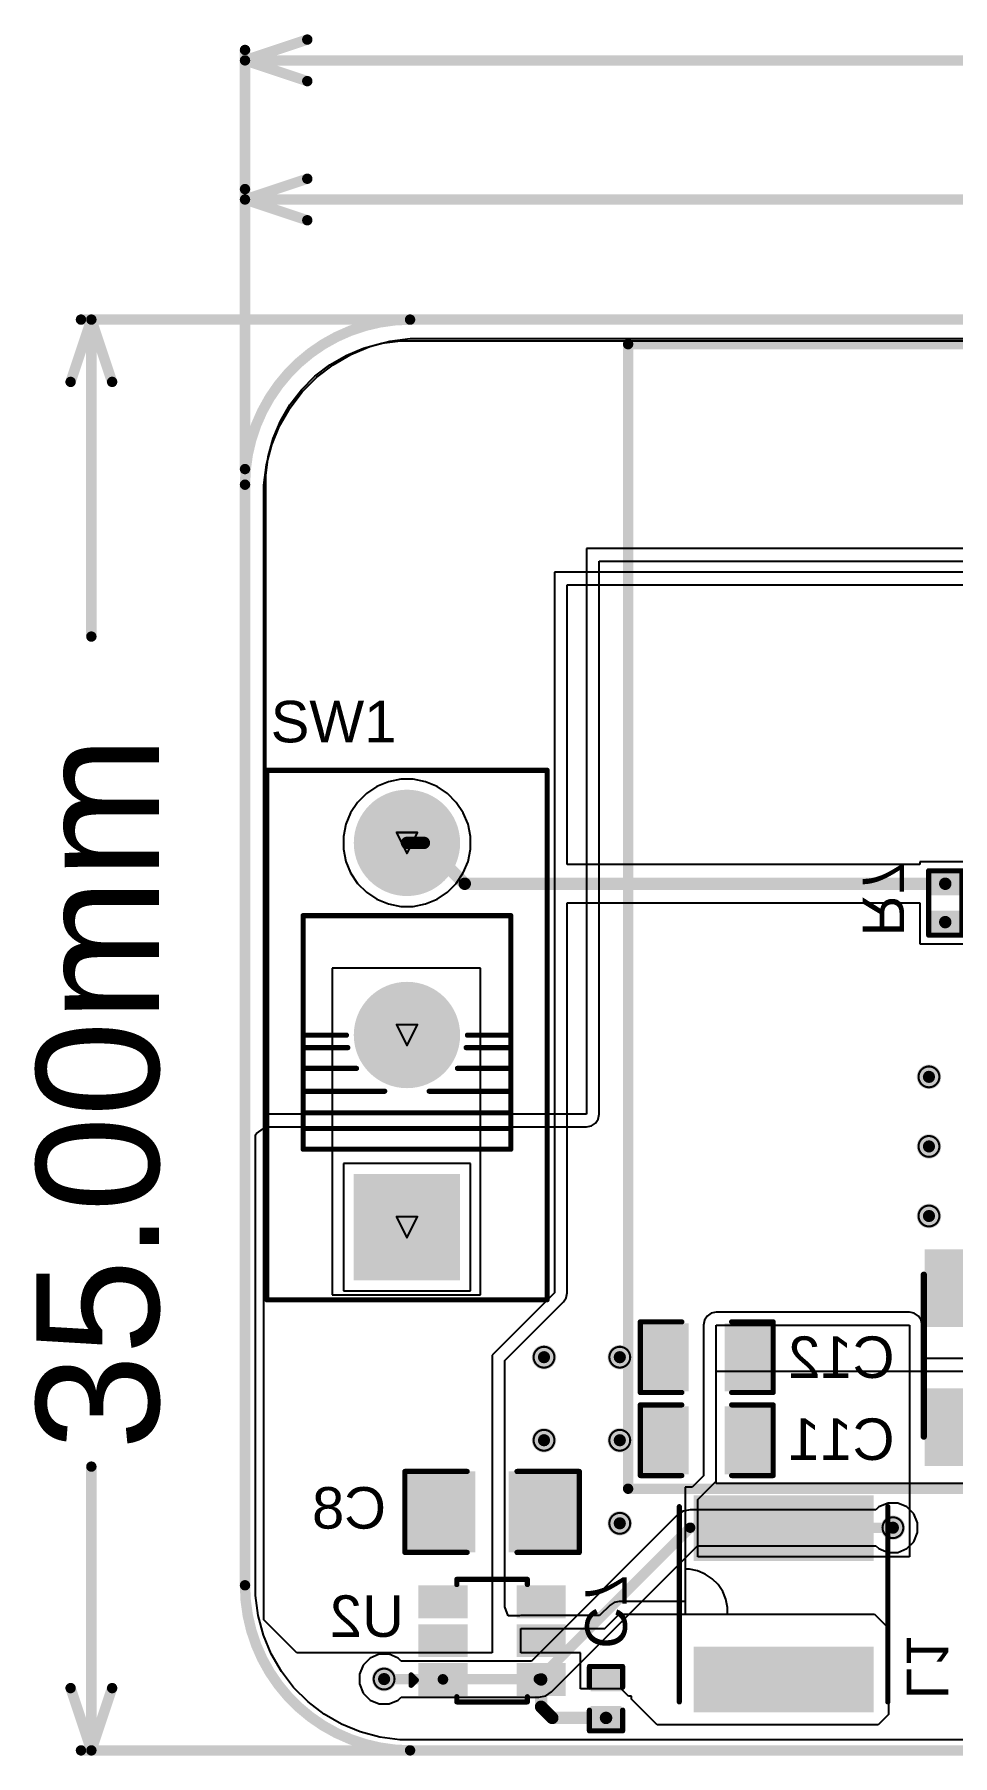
# Model space of a CAD drawing. Header units: inches. Extents: x -1 to 327, y 8 to 89.
# Drawn here: x -0.94 to 21.53, y 7.53 to 49.63 of the extents above; entities that cross this region are included whole.
import ezdxf

# ---------------------------------------------------------------- set-up
doc = ezdxf.new("R2010")
doc.units = ezdxf.units.IN
for name, color, linetype in [('Board Outline', 216, 'Continuous'), ('Bottom Layer', 5, 'Continuous'), ('Bottom Overlay', 54, 'Continuous'), ('Bottom Paste', 16, 'Continuous'), ('Bottom Solder', 6, 'Continuous'), ('Dimension', 6, 'Continuous'), ('Drill Drawing', 1, 'Continuous'), ('Multi-Layer', 9, 'Continuous'), ('Pad Holes', 156, 'Continuous'), ('Top Layer', 1, 'Continuous'), ('Top Overlay', 2, 'Continuous'), ('Top Solder', 216, 'Continuous'), ('Via Holes', 16, 'Continuous')]:
    doc.layers.add(name, color=color, linetype=linetype)
doc.styles.add('Arial', font='', dxfattribs={"height": 0.2})
doc.styles.get('Arial').set_extended_font_data('Arial')

# ---------------------------------------------------------------- blocks, each defined once
blk = doc.blocks.new('TSOT_23_6_B_23')
at = {"layer": 'Bottom Layer'}
for points in [[(-1.7, 1.25), (-0.7, 1.25), (-0.7, 0.65), (-1.7, 0.65)], [(0.7, 1.25), (1.7, 1.25), (1.7, 0.65), (0.7, 0.65)], [(-1.7, 0.3), (-0.7, 0.3), (-0.7, -0.3), (-1.7, -0.3)], [(0.7, 0.3), (1.7, 0.3), (1.7, -0.3), (0.7, -0.3)], [(-1.7, -0.65), (-0.7, -0.65), (-0.7, -1.25), (-1.7, -1.25)], [(0.7, -0.65), (1.7, -0.65), (1.7, -1.25), (0.7, -1.25)]]:
    blk.add_hatch(color=5, dxfattribs=at).paths.add_polyline_path(points)
at = {"layer": 'Bottom Paste'}
for points in [[(-1.7, 1.25), (-0.7, 1.25), (-0.7, 0.65), (-1.7, 0.65)], [(0.7, 1.25), (1.7, 1.25), (1.7, 0.65), (0.7, 0.65)], [(-1.7, 0.3), (-0.7, 0.3), (-0.7, -0.3), (-1.7, -0.3)], [(0.7, 0.3), (1.7, 0.3), (1.7, -0.3), (0.7, -0.3)], [(-1.7, -0.65), (-0.7, -0.65), (-0.7, -1.25), (-1.7, -1.25)], [(0.7, -0.65), (1.7, -0.65), (1.7, -1.25), (0.7, -1.25)]]:
    blk.add_hatch(color=16, dxfattribs=at).paths.add_polyline_path(points)
at = {"layer": 'Bottom Solder'}
for points in [[(-1.802, 1.352), (-0.598, 1.352), (-0.598, 0.548), (-1.802, 0.548)], [(0.598, 1.352), (1.802, 1.352), (1.802, 0.548), (0.598, 0.548)], [(-1.802, 0.402), (-0.598, 0.402), (-0.598, -0.402), (-1.802, -0.402)], [(0.598, 0.402), (1.802, 0.402), (1.802, -0.402), (0.598, -0.402)], [(-1.802, -0.548), (-0.598, -0.548), (-0.598, -1.352), (-1.802, -1.352)], [(0.598, -0.548), (1.802, -0.548), (1.802, -1.352), (0.598, -1.352)]]:
    blk.add_hatch(color=6, dxfattribs=at).paths.add_polyline_path(points)
at = {"layer": 'Bottom Overlay', "const_width": 0.127}
for points in [[(-0.864, 1.372), (-0.864, 1.499)], [(-0.864, 1.499), (0.864, 1.499)], [(0.864, 1.372), (0.864, 1.499)], [(-1.981, -1.092), (-1.981, -0.838)], [(-1.981, -0.838), (-1.854, -0.965)], [(-1.981, -1.092), (-1.854, -0.965)], [(-0.864, -1.499), (-0.864, -1.372)], [(-0.864, -1.499), (0.864, -1.499)], [(0.864, -1.499), (0.864, -1.372)]]:
    blk.add_lwpolyline(points, dxfattribs=at)
at = {"layer": 'Bottom Overlay', "const_width": 0.0635}
for points in [[(-0.895, 1.499, 1), (-0.832, 1.499, 1)], [(-0.895, 1.499, 1), (-0.832, 1.499, 1)], [(-0.895, 1.372, 1), (-0.832, 1.372, 1)], [(0.832, 1.499, 1), (0.895, 1.499, 1)], [(0.832, 1.499, 1), (0.895, 1.499, 1)], [(0.832, 1.372, 1), (0.895, 1.372, 1)], [(-2.013, -0.838, 1), (-1.949, -0.838, 1)], [(-2.013, -0.838, 1), (-1.949, -0.838, 1)], [(-2.013, -1.092, 1), (-1.949, -1.092, 1)], [(-2.013, -1.092, 1), (-1.949, -1.092, 1)], [(-1.886, -0.965, 1), (-1.822, -0.965, 1)], [(-1.886, -0.965, 1), (-1.822, -0.965, 1)], [(-0.895, -1.372, 1), (-0.832, -1.372, 1)], [(-0.895, -1.499, 1), (-0.832, -1.499, 1)], [(-0.895, -1.499, 1), (-0.832, -1.499, 1)], [(0.832, -1.372, 1), (0.895, -1.372, 1)], [(0.832, -1.499, 1), (0.895, -1.499, 1)], [(0.832, -1.499, 1), (0.895, -1.499, 1)]]:
    blk.add_lwpolyline(points, format="xyb", close=True, dxfattribs=at)
blk = doc.blocks.new('SS_12D10L9_28')
at = {"layer": 'Bottom Layer'}
blk.add_hatch(color=5, dxfattribs=at).paths.add_polyline_path([(-5.95, 1.25), (-3.45, 1.25), (-3.45, -1.25), (-5.95, -1.25)])
h = blk.add_hatch(color=5, dxfattribs=at)
edge = h.paths.add_edge_path()
edge.add_arc((0, 0), 1.25, 0, 360)
h = blk.add_hatch(color=5, dxfattribs=at)
edge = h.paths.add_edge_path()
edge.add_arc((4.7, 0), 1.25, 0, 360)
at = {"layer": 'Bottom Solder'}
blk.add_hatch(color=6, dxfattribs=at).paths.add_polyline_path([(-6.001, 1.301), (-3.399, 1.301), (-3.399, -1.301), (-6.001, -1.301)])
h = blk.add_hatch(color=6, dxfattribs=at)
edge = h.paths.add_edge_path()
edge.add_arc((0, 0), 1.301, 0, 360)
h = blk.add_hatch(color=6, dxfattribs=at)
edge = h.paths.add_edge_path()
edge.add_arc((4.7, 0), 1.301, 0, 360)
at = {"layer": 'Multi-Layer'}
blk.add_hatch(color=9, dxfattribs=at).paths.add_polyline_path([(-5.95, 1.25), (-3.45, 1.25), (-3.45, -1.25), (-5.95, -1.25)])
h = blk.add_hatch(color=9, dxfattribs=at)
edge = h.paths.add_edge_path()
edge.add_arc((0, 0), 1.25, 0, 360)
h = blk.add_hatch(color=9, dxfattribs=at)
edge = h.paths.add_edge_path()
edge.add_arc((4.7, 0), 1.25, 0, 360)
at = {"layer": 'Pad Holes'}
h = blk.add_hatch(color=7, dxfattribs=at)
edge = h.paths.add_edge_path()
edge.add_arc((-4.7, 0), 0.85, 0, 360)
h = blk.add_hatch(color=7, dxfattribs=at)
edge = h.paths.add_edge_path()
edge.add_arc((0, 0), 0.85, 0, 360)
h = blk.add_hatch(color=7, dxfattribs=at)
edge = h.paths.add_edge_path()
edge.add_arc((4.7, 0), 0.85, 0, 360)
at = {"layer": 'Top Layer'}
blk.add_hatch(color=1, dxfattribs=at).paths.add_polyline_path([(-5.95, 1.25), (-3.45, 1.25), (-3.45, -1.25), (-5.95, -1.25)])
h = blk.add_hatch(color=1, dxfattribs=at)
edge = h.paths.add_edge_path()
edge.add_arc((0, 0), 1.25, 0, 360)
h = blk.add_hatch(color=1, dxfattribs=at)
edge = h.paths.add_edge_path()
edge.add_arc((4.7, 0), 1.25, 0, 360)
at = {"layer": 'Top Solder'}
blk.add_hatch(color=216, dxfattribs=at).paths.add_polyline_path([(-6.001, 1.301), (-3.399, 1.301), (-3.399, -1.301), (-6.001, -1.301)])
h = blk.add_hatch(color=216, dxfattribs=at)
edge = h.paths.add_edge_path()
edge.add_arc((0, 0), 1.301, 0, 360)
h = blk.add_hatch(color=216, dxfattribs=at)
edge = h.paths.add_edge_path()
edge.add_arc((4.7, 0), 1.301, 0, 360)
at = {"layer": 'Top Overlay', "const_width": 0.127}
for points in [[(-6.477, 3.429), (6.477, 3.429)], [(-6.477, 3.429), (-6.477, -3.429)], [(6.477, 3.429), (6.477, -3.429)], [(-2.794, 2.54), (2.921, 2.54)], [(-2.794, 2.54), (-2.794, -2.54)], [(-2.286, 2.54), (-1.905, 2.54)], [(-2.286, 2.54), (-2.286, -2.54)], [(-1.905, 2.54), (-1.905, -2.54)], [(-1.376, 2.54), (-1.376, 0.544)], [(-0.817, 2.54), (-0.817, 1.235)], [(-0.309, 2.54), (-0.309, 1.448)], [(-0.004, 2.54), (-0.004, 1.481)], [(2.921, 2.54), (2.921, -2.54)], [(-1.376, -0.544), (-1.376, -2.54)], [(-0.817, -1.235), (-0.817, -2.54)], [(-0.309, -1.448), (-0.309, -2.54)], [(-0.004, -1.481), (-0.004, -2.54)], [(-2.794, -2.54), (2.921, -2.54)], [(-2.286, -2.54), (-1.905, -2.54)], [(-6.477, -3.429), (6.477, -3.429)]]:
    blk.add_lwpolyline(points, dxfattribs=at)
at = {"layer": 'Top Overlay', "const_width": 0.0635}
for points in [[(-6.509, 3.429, 1), (-6.445, 3.429, 1)], [(-6.509, 3.429, 1), (-6.445, 3.429, 1)], [(6.445, 3.429, 1), (6.509, 3.429, 1)], [(6.445, 3.429, 1), (6.509, 3.429, 1)], [(-2.826, 2.54, 1), (-2.762, 2.54, 1)], [(-2.826, 2.54, 1), (-2.762, 2.54, 1)], [(-2.318, 2.54, 1), (-2.254, 2.54, 1)], [(-2.318, 2.54, 1), (-2.254, 2.54, 1)], [(-1.937, 2.54, 1), (-1.873, 2.54, 1)], [(-1.937, 2.54, 1), (-1.873, 2.54, 1)], [(-1.408, 2.54, 1), (-1.344, 2.54, 1)], [(-0.849, 2.54, 1), (-0.785, 2.54, 1)], [(-0.341, 2.54, 1), (-0.277, 2.54, 1)], [(-0.036, 2.54, 1), (0.028, 2.54, 1)], [(2.889, 2.54, 1), (2.953, 2.54, 1)], [(2.889, 2.54, 1), (2.953, 2.54, 1)], [(-0.849, 1.235, 1), (-0.785, 1.235, 1)], [(-0.341, 1.448, 1), (-0.277, 1.448, 1)], [(-0.036, 1.481, 1), (0.028, 1.481, 1)], [(-1.408, 0.544, 1), (-1.344, 0.544, 1)], [(-1.408, -0.544, 1), (-1.344, -0.544, 1)], [(-0.849, -1.235, 1), (-0.785, -1.235, 1)], [(-0.341, -1.448, 1), (-0.277, -1.448, 1)], [(-0.036, -1.481, 1), (0.028, -1.481, 1)], [(-2.826, -2.54, 1), (-2.762, -2.54, 1)], [(-2.826, -2.54, 1), (-2.762, -2.54, 1)], [(-2.318, -2.54, 1), (-2.254, -2.54, 1)], [(-2.318, -2.54, 1), (-2.254, -2.54, 1)], [(-1.937, -2.54, 1), (-1.873, -2.54, 1)], [(-1.937, -2.54, 1), (-1.873, -2.54, 1)], [(-1.408, -2.54, 1), (-1.344, -2.54, 1)], [(-0.849, -2.54, 1), (-0.785, -2.54, 1)], [(-0.341, -2.54, 1), (-0.277, -2.54, 1)], [(-0.036, -2.54, 1), (0.028, -2.54, 1)], [(2.889, -2.54, 1), (2.953, -2.54, 1)], [(2.889, -2.54, 1), (2.953, -2.54, 1)], [(-6.509, -3.429, 1), (-6.445, -3.429, 1)], [(-6.509, -3.429, 1), (-6.445, -3.429, 1)], [(6.445, -3.429, 1), (6.509, -3.429, 1)], [(6.445, -3.429, 1), (6.509, -3.429, 1)]]:
    blk.add_lwpolyline(points, format="xyb", close=True, dxfattribs=at)
blk = doc.blocks.new('R___0402_B_36')
at = {"layer": 'Bottom Layer'}
for points in [[(-0.241, 0.318), (-0.241, -0.318), (-0.699, -0.318), (-0.699, 0.318)], [(0.699, 0.318), (0.699, -0.318), (0.241, -0.318), (0.241, 0.318)]]:
    blk.add_hatch(color=5, dxfattribs=at).paths.add_polyline_path(points)
at = {"layer": 'Bottom Paste'}
for points in [[(-0.241, 0.318), (-0.241, -0.318), (-0.699, -0.318), (-0.699, 0.318)], [(0.699, 0.318), (0.699, -0.318), (0.241, -0.318), (0.241, 0.318)]]:
    blk.add_hatch(color=16, dxfattribs=at).paths.add_polyline_path(points)
at = {"layer": 'Bottom Solder'}
for points in [[(-0.186, 0.373), (-0.186, -0.373), (-0.754, -0.373), (-0.754, 0.373)], [(0.754, 0.373), (0.754, -0.373), (0.186, -0.373), (0.186, 0.373)]]:
    blk.add_hatch(color=6, dxfattribs=at).paths.add_polyline_path(points)
at = {"layer": 'Bottom Overlay'}
for points, const_width in [([(-0.787, -0.406), (-0.787, 0.406)], 0.127), ([(0.787, 0.406), (-0.787, 0.406)], 0.127), ([(0.813, 0.432), (-0.813, 0.432)], 0.00323), ([(0.787, -0.406), (0.787, 0.406)], 0.127), ([(0.787, -0.406), (-0.787, -0.406)], 0.127)]:
    blk.add_lwpolyline(points, dxfattribs=dict(at, const_width=const_width))
for points, const_width in [([(-0.819, 0.406, 1), (-0.756, 0.406, 1)], 0.0635), ([(-0.819, 0.406, 1), (-0.756, 0.406, 1)], 0.0635), ([(-0.814, 0.432, 1), (-0.812, 0.432, 1)], 0.00161), ([(0.756, 0.406, 1), (0.819, 0.406, 1)], 0.0635), ([(0.756, 0.406, 1), (0.819, 0.406, 1)], 0.0635), ([(0.812, 0.432, 1), (0.814, 0.432, 1)], 0.00161), ([(-0.819, -0.406, 1), (-0.756, -0.406, 1)], 0.0635), ([(-0.819, -0.406, 1), (-0.756, -0.406, 1)], 0.0635), ([(0.756, -0.406, 1), (0.819, -0.406, 1)], 0.0635), ([(0.756, -0.406, 1), (0.819, -0.406, 1)], 0.0635)]:
    blk.add_lwpolyline(points, format="xyb", close=True, dxfattribs=dict(at, const_width=const_width))
blk = doc.blocks.new('SWPA5020S3R9NT_B_48')
at = {"layer": 'Bottom Layer'}
for points in [[(-2.55, 2.1), (-1.15, 2.1), (-1.15, -2.1), (-2.55, -2.1)], [(1.15, 2.1), (2.55, 2.1), (2.55, -2.1), (1.15, -2.1)]]:
    blk.add_hatch(color=5, dxfattribs=at).paths.add_polyline_path(points)
at = {"layer": 'Bottom Paste'}
for points in [[(-2.55, 2.1), (-1.15, 2.1), (-1.15, -2.1), (-2.55, -2.1)], [(1.15, 2.1), (2.55, 2.1), (2.55, -2.1), (1.15, -2.1)]]:
    blk.add_hatch(color=16, dxfattribs=at).paths.add_polyline_path(points)
at = {"layer": 'Bottom Solder'}
for points in [[(-2.652, 2.202), (-1.048, 2.202), (-1.048, -2.202), (-2.652, -2.202)], [(1.048, 2.202), (2.652, 2.202), (2.652, -2.202), (1.048, -2.202)]]:
    blk.add_hatch(color=6, dxfattribs=at).paths.add_polyline_path(points)
at = {"layer": 'Bottom Overlay', "const_width": 0.127}
for points in [[(-2.398, 2.551), (2.377, 2.551)], [(-2.398, -2.551), (2.377, -2.551)]]:
    blk.add_lwpolyline(points, dxfattribs=at)
at = {"layer": 'Bottom Overlay', "const_width": 0.0635}
for points in [[(-2.43, 2.551, 1), (-2.367, 2.551, 1)], [(2.345, 2.551, 1), (2.409, 2.551, 1)], [(-2.43, -2.551, 1), (-2.367, -2.551, 1)], [(2.345, -2.551, 1), (2.409, -2.551, 1)]]:
    blk.add_lwpolyline(points, format="xyb", close=True, dxfattribs=at)
blk = doc.blocks.new('C___0805_B_57')
at = {"layer": 'Bottom Layer'}
for points in [[(-1.524, 0.762), (-0.508, 0.762), (-0.508, -0.762), (-1.524, -0.762)], [(0.508, 0.762), (1.524, 0.762), (1.524, -0.762), (0.508, -0.762)]]:
    blk.add_hatch(color=5, dxfattribs=at).paths.add_polyline_path(points)
at = {"layer": 'Bottom Paste'}
for points in [[(-1.524, 0.762), (-0.508, 0.762), (-0.508, -0.762), (-1.524, -0.762)], [(0.508, 0.762), (1.524, 0.762), (1.524, -0.762), (0.508, -0.762)]]:
    blk.add_hatch(color=16, dxfattribs=at).paths.add_polyline_path(points)
at = {"layer": 'Bottom Solder'}
for points in [[(-1.594, 0.832), (-0.438, 0.832), (-0.438, -0.832), (-1.594, -0.832)], [(0.438, 0.832), (1.594, 0.832), (1.594, -0.832), (0.438, -0.832)]]:
    blk.add_hatch(color=6, dxfattribs=at).paths.add_polyline_path(points)
at = {"layer": 'Bottom Overlay', "const_width": 0.127}
for points in [[(-1.626, -0.864), (-1.626, 0.864)], [(-1.626, 0.864), (-0.61, 0.864)], [(0.61, 0.864), (1.626, 0.864)], [(1.626, -0.864), (1.626, 0.864)], [(-1.626, -0.864), (-0.61, -0.864)], [(0.61, -0.864), (1.626, -0.864)]]:
    blk.add_lwpolyline(points, dxfattribs=at)
at = {"layer": 'Bottom Overlay', "const_width": 0.0635}
for points in [[(-1.657, 0.864, 1), (-1.594, 0.864, 1)], [(-1.657, 0.864, 1), (-1.594, 0.864, 1)], [(-0.641, 0.864, 1), (-0.578, 0.864, 1)], [(0.578, 0.864, 1), (0.641, 0.864, 1)], [(1.594, 0.864, 1), (1.657, 0.864, 1)], [(1.594, 0.864, 1), (1.657, 0.864, 1)], [(-1.657, -0.864, 1), (-1.594, -0.864, 1)], [(-1.657, -0.864, 1), (-1.594, -0.864, 1)], [(-0.641, -0.864, 1), (-0.578, -0.864, 1)], [(0.578, -0.864, 1), (0.641, -0.864, 1)], [(1.594, -0.864, 1), (1.657, -0.864, 1)], [(1.594, -0.864, 1), (1.657, -0.864, 1)]]:
    blk.add_lwpolyline(points, format="xyb", close=True, dxfattribs=at)
blk = doc.blocks.new('C___0805_B_58')
at = {"layer": 'Bottom Layer'}
for points in [[(-1.524, 0.762), (-0.508, 0.762), (-0.508, -0.762), (-1.524, -0.762)], [(0.508, 0.762), (1.524, 0.762), (1.524, -0.762), (0.508, -0.762)]]:
    blk.add_hatch(color=5, dxfattribs=at).paths.add_polyline_path(points)
at = {"layer": 'Bottom Paste'}
for points in [[(-1.524, 0.762), (-0.508, 0.762), (-0.508, -0.762), (-1.524, -0.762)], [(0.508, 0.762), (1.524, 0.762), (1.524, -0.762), (0.508, -0.762)]]:
    blk.add_hatch(color=16, dxfattribs=at).paths.add_polyline_path(points)
at = {"layer": 'Bottom Solder'}
for points in [[(-1.594, 0.832), (-0.438, 0.832), (-0.438, -0.832), (-1.594, -0.832)], [(0.438, 0.832), (1.594, 0.832), (1.594, -0.832), (0.438, -0.832)]]:
    blk.add_hatch(color=6, dxfattribs=at).paths.add_polyline_path(points)
at = {"layer": 'Bottom Overlay', "const_width": 0.127}
for points in [[(-1.626, -0.864), (-1.626, 0.864)], [(-1.626, 0.864), (-0.61, 0.864)], [(0.61, 0.864), (1.626, 0.864)], [(1.626, -0.864), (1.626, 0.864)], [(-1.626, -0.864), (-0.61, -0.864)], [(0.61, -0.864), (1.626, -0.864)]]:
    blk.add_lwpolyline(points, dxfattribs=at)
at = {"layer": 'Bottom Overlay', "const_width": 0.0635}
for points in [[(-1.657, 0.864, 1), (-1.594, 0.864, 1)], [(-1.657, 0.864, 1), (-1.594, 0.864, 1)], [(-0.641, 0.864, 1), (-0.578, 0.864, 1)], [(0.578, 0.864, 1), (0.641, 0.864, 1)], [(1.594, 0.864, 1), (1.657, 0.864, 1)], [(1.594, 0.864, 1), (1.657, 0.864, 1)], [(-1.657, -0.864, 1), (-1.594, -0.864, 1)], [(-1.657, -0.864, 1), (-1.594, -0.864, 1)], [(-0.641, -0.864, 1), (-0.578, -0.864, 1)], [(0.578, -0.864, 1), (0.641, -0.864, 1)], [(1.594, -0.864, 1), (1.657, -0.864, 1)], [(1.594, -0.864, 1), (1.657, -0.864, 1)]]:
    blk.add_lwpolyline(points, format="xyb", close=True, dxfattribs=at)
blk = doc.blocks.new('C___1206_B_61')
at = {"layer": 'Bottom Layer'}
for points in [[(-2.032, 0.889), (-0.508, 0.889), (-0.508, -0.889), (-2.032, -0.889)], [(0.508, 0.889), (2.032, 0.889), (2.032, -0.889), (0.508, -0.889)]]:
    blk.add_hatch(color=5, dxfattribs=at).paths.add_polyline_path(points)
at = {"layer": 'Bottom Paste'}
for points in [[(-2.032, 0.889), (-0.508, 0.889), (-0.508, -0.889), (-2.032, -0.889)], [(0.508, 0.889), (2.032, 0.889), (2.032, -0.889), (0.508, -0.889)]]:
    blk.add_hatch(color=16, dxfattribs=at).paths.add_polyline_path(points)
at = {"layer": 'Bottom Solder'}
for points in [[(-2.1336, 0.9906), (-0.4064, 0.9906), (-0.4064, -0.9906), (-2.1336, -0.9906)], [(0.4064, 0.9906), (2.1336, 0.9906), (2.1336, -0.9906), (0.4064, -0.9906)]]:
    blk.add_hatch(color=6, dxfattribs=at).paths.add_polyline_path(points)
at = {"layer": 'Bottom Overlay', "const_width": 0.127}
for points in [[(-0.6096, 0.9906), (-2.1336, 0.9906)], [(-2.1336, 0.9906), (-2.1336, -0.9906)], [(2.1336, 0.9906), (0.6096, 0.9906)], [(2.1336, 0.9906), (2.1336, -0.9906)], [(-0.6096, -0.9906), (-2.1336, -0.9906)], [(2.1336, -0.9906), (0.6096, -0.9906)]]:
    blk.add_lwpolyline(points, dxfattribs=at)
at = {"layer": 'Bottom Overlay', "const_width": 0.0635}
for points in [[(-2.16535, 0.9906, 1), (-2.10185, 0.9906, 1)], [(-2.16535, 0.9906, 1), (-2.10185, 0.9906, 1)], [(-0.64135, 0.9906, 1), (-0.57785, 0.9906, 1)], [(0.57785, 0.9906, 1), (0.64135, 0.9906, 1)], [(2.10185, 0.9906, 1), (2.16535, 0.9906, 1)], [(2.10185, 0.9906, 1), (2.16535, 0.9906, 1)], [(-2.16535, -0.9906, 1), (-2.10185, -0.9906, 1)], [(-2.16535, -0.9906, 1), (-2.10185, -0.9906, 1)], [(-0.64135, -0.9906, 1), (-0.57785, -0.9906, 1)], [(0.57785, -0.9906, 1), (0.64135, -0.9906, 1)], [(2.10185, -0.9906, 1), (2.16535, -0.9906, 1)], [(2.10185, -0.9906, 1), (2.16535, -0.9906, 1)]]:
    blk.add_lwpolyline(points, format="xyb", close=True, dxfattribs=at)
blk = doc.blocks.new('____0402_B_62')
at = {"layer": 'Bottom Layer'}
for points in [[(-0.241, 0.318), (-0.241, -0.318), (-0.699, -0.318), (-0.699, 0.318)], [(0.699, 0.318), (0.699, -0.318), (0.241, -0.318), (0.241, 0.318)]]:
    blk.add_hatch(color=5, dxfattribs=at).paths.add_polyline_path(points)
at = {"layer": 'Bottom Paste'}
for points in [[(-0.241, 0.318), (-0.241, -0.318), (-0.699, -0.318), (-0.699, 0.318)], [(0.699, 0.318), (0.699, -0.318), (0.241, -0.318), (0.241, 0.318)]]:
    blk.add_hatch(color=16, dxfattribs=at).paths.add_polyline_path(points)
at = {"layer": 'Bottom Solder'}
for points in [[(-0.181, 0.377), (-0.181, -0.377), (-0.758, -0.377), (-0.758, 0.377)], [(0.758, 0.377), (0.758, -0.377), (0.181, -0.377), (0.181, 0.377)]]:
    blk.add_hatch(color=6, dxfattribs=at).paths.add_polyline_path(points)
at = {"layer": 'Bottom Overlay', "const_width": 0.127}
for points in [[(-0.787, -0.406), (-0.787, 0.406)], [(-0.279, 0.406), (-0.787, 0.406)], [(0.787, 0.406), (0.279, 0.406)], [(0.787, -0.406), (0.787, 0.406)], [(-0.279, -0.406), (-0.787, -0.406)], [(0.787, -0.406), (0.279, -0.406)]]:
    blk.add_lwpolyline(points, dxfattribs=at)
at = {"layer": 'Bottom Overlay', "const_width": 0.0635}
for points in [[(-0.819, 0.406, 1), (-0.756, 0.406, 1)], [(-0.819, 0.406, 1), (-0.756, 0.406, 1)], [(-0.311, 0.406, 1), (-0.248, 0.406, 1)], [(0.248, 0.406, 1), (0.311, 0.406, 1)], [(0.756, 0.406, 1), (0.819, 0.406, 1)], [(0.756, 0.406, 1), (0.819, 0.406, 1)], [(-0.819, -0.406, 1), (-0.756, -0.406, 1)], [(-0.819, -0.406, 1), (-0.756, -0.406, 1)], [(-0.311, -0.406, 1), (-0.248, -0.406, 1)], [(0.248, -0.406, 1), (0.311, -0.406, 1)], [(0.756, -0.406, 1), (0.819, -0.406, 1)], [(0.756, -0.406, 1), (0.819, -0.406, 1)]]:
    blk.add_lwpolyline(points, format="xyb", close=True, dxfattribs=at)
blk = doc.blocks.new('C____B_B_63')
at = {"layer": 'Bottom Layer'}
for points in [[(-0.85, 1.5), (-0.85, -1.5), (-2.55, -1.5), (-2.55, 1.5)], [(2.55, 1.5), (2.55, -1.5), (0.85, -1.5), (0.85, 1.5)]]:
    blk.add_hatch(color=5, dxfattribs=at).paths.add_polyline_path(points)
at = {"layer": 'Bottom Paste'}
for points in [[(-0.85, 1.5), (-0.85, -1.5), (-2.55, -1.5), (-2.55, 1.5)], [(2.55, 1.5), (2.55, -1.5), (0.85, -1.5), (0.85, 1.5)]]:
    blk.add_hatch(color=16, dxfattribs=at).paths.add_polyline_path(points)
at = {"layer": 'Bottom Solder'}
for points in [[(-0.748, 1.602), (-0.748, -1.602), (-2.652, -1.602), (-2.652, 1.602)], [(2.652, 1.602), (2.652, -1.602), (0.748, -1.602), (0.748, 1.602)]]:
    blk.add_hatch(color=6, dxfattribs=at).paths.add_polyline_path(points)
at = {"layer": 'Bottom Overlay'}
for points, const_width in [([(-1.934, 1.626), (2.028, 1.626)], 0.152), ([(-3.353, -0.051), (-2.692, -0.051)], 0.127), ([(-3.023, 0.254), (-3.023, -0.406)], 0.127), ([(-1.934, -1.626), (2.028, -1.626)], 0.152)]:
    blk.add_lwpolyline(points, dxfattribs=dict(at, const_width=const_width))
for points, const_width in [([(-1.972, 1.626, 1), (-1.896, 1.626, 1)], 0.0762), ([(1.99, 1.626, 1), (2.066, 1.626, 1)], 0.0762), ([(-3.385, -0.051, 1), (-3.321, -0.051, 1)], 0.0635), ([(-3.054, 0.254, 1), (-2.991, 0.254, 1)], 0.0635), ([(-2.724, -0.051, 1), (-2.661, -0.051, 1)], 0.0635), ([(-3.054, -0.406, 1), (-2.991, -0.406, 1)], 0.0635), ([(-1.972, -1.626, 1), (-1.896, -1.626, 1)], 0.0762), ([(1.99, -1.626, 1), (2.066, -1.626, 1)], 0.0762)]:
    blk.add_lwpolyline(points, format="xyb", close=True, dxfattribs=dict(at, const_width=const_width))

msp = doc.modelspace()

# ---------------------------------------------------------------- hatches: boundary and pattern name
at = {"layer": 'Bottom Layer'}
h = msp.add_hatch(color=5, dxfattribs=at)
edge = h.paths.add_edge_path()
edge.add_arc((20.95, 24.13), 0.3, 0, 360)
h = msp.add_hatch(color=5, dxfattribs=at)
edge = h.paths.add_edge_path()
edge.add_arc((20.95, 22.428), 0.3, 0, 360)
h = msp.add_hatch(color=5, dxfattribs=at)
edge = h.paths.add_edge_path()
edge.add_arc((20.95, 20.726), 0.3, 0, 360)
h = msp.add_hatch(color=5, dxfattribs=at)
edge = h.paths.add_edge_path()
edge.add_arc((11.532, 17.272), 0.3, 0, 360)
h = msp.add_hatch(color=5, dxfattribs=at)
edge = h.paths.add_edge_path()
edge.add_arc((13.386, 17.272), 0.3, 0, 360)
h = msp.add_hatch(color=5, dxfattribs=at)
edge = h.paths.add_edge_path()
edge.add_arc((11.532, 15.24), 0.3, 0, 360)
h = msp.add_hatch(color=5, dxfattribs=at)
edge = h.paths.add_edge_path()
edge.add_arc((13.386, 15.24), 0.3, 0, 360)
h = msp.add_hatch(color=5, dxfattribs=at)
edge = h.paths.add_edge_path()
edge.add_arc((13.386, 13.208), 0.3, 0, 360)
h = msp.add_hatch(color=5, dxfattribs=at)
edge = h.paths.add_edge_path()
edge.add_arc((20.068, 13.101), 0.3, 0, 360)
h = msp.add_hatch(color=5, dxfattribs=at)
edge = h.paths.add_edge_path()
edge.add_arc((7.62, 9.398), 0.3, 0, 360)
at = {"layer": 'Top Layer'}
h = msp.add_hatch(color=1, dxfattribs=at)
edge = h.paths.add_edge_path()
edge.add_arc((20.95, 24.13), 0.3, 0, 360)
h = msp.add_hatch(color=1, dxfattribs=at)
edge = h.paths.add_edge_path()
edge.add_arc((20.95, 22.428), 0.3, 0, 360)
h = msp.add_hatch(color=1, dxfattribs=at)
edge = h.paths.add_edge_path()
edge.add_arc((20.95, 20.726), 0.3, 0, 360)
h = msp.add_hatch(color=1, dxfattribs=at)
edge = h.paths.add_edge_path()
edge.add_arc((11.532, 17.272), 0.3, 0, 360)
h = msp.add_hatch(color=1, dxfattribs=at)
edge = h.paths.add_edge_path()
edge.add_arc((13.386, 17.272), 0.3, 0, 360)
h = msp.add_hatch(color=1, dxfattribs=at)
edge = h.paths.add_edge_path()
edge.add_arc((11.532, 15.24), 0.3, 0, 360)
h = msp.add_hatch(color=1, dxfattribs=at)
edge = h.paths.add_edge_path()
edge.add_arc((13.386, 15.24), 0.3, 0, 360)
h = msp.add_hatch(color=1, dxfattribs=at)
edge = h.paths.add_edge_path()
edge.add_arc((13.386, 13.208), 0.3, 0, 360)
h = msp.add_hatch(color=1, dxfattribs=at)
edge = h.paths.add_edge_path()
edge.add_arc((20.068, 13.101), 0.3, 0, 360)
h = msp.add_hatch(color=1, dxfattribs=at)
edge = h.paths.add_edge_path()
edge.add_arc((7.62, 9.398), 0.3, 0, 360)
at = {"layer": 'Via Holes'}
h = msp.add_hatch(color=7, dxfattribs=at)
edge = h.paths.add_edge_path()
edge.add_arc((20.95, 24.13), 0.15, 0, 360)
h = msp.add_hatch(color=7, dxfattribs=at)
edge = h.paths.add_edge_path()
edge.add_arc((20.95, 22.428), 0.15, 0, 360)
h = msp.add_hatch(color=7, dxfattribs=at)
edge = h.paths.add_edge_path()
edge.add_arc((20.95, 20.726), 0.15, 0, 360)
h = msp.add_hatch(color=7, dxfattribs=at)
edge = h.paths.add_edge_path()
edge.add_arc((11.532, 17.272), 0.15, 0, 360)
h = msp.add_hatch(color=7, dxfattribs=at)
edge = h.paths.add_edge_path()
edge.add_arc((13.386, 17.272), 0.15, 0, 360)
h = msp.add_hatch(color=7, dxfattribs=at)
edge = h.paths.add_edge_path()
edge.add_arc((11.532, 15.24), 0.15, 0, 360)
h = msp.add_hatch(color=7, dxfattribs=at)
edge = h.paths.add_edge_path()
edge.add_arc((13.386, 15.24), 0.15, 0, 360)
h = msp.add_hatch(color=7, dxfattribs=at)
edge = h.paths.add_edge_path()
edge.add_arc((13.386, 13.208), 0.15, 0, 360)
h = msp.add_hatch(color=7, dxfattribs=at)
edge = h.paths.add_edge_path()
edge.add_arc((20.068, 13.101), 0.15, 0, 360)
h = msp.add_hatch(color=7, dxfattribs=at)
edge = h.paths.add_edge_path()
edge.add_arc((7.62, 9.398), 0.15, 0, 360)

# ---------------------------------------------------------------- linework, layer by layer
at = {"layer": 'Board Outline', "const_width": 0.254}
for points in [[(4.216, 38.617, -0.414214), (8.255, 42.655)], [(8.255, 7.653, -0.414214), (4.216, 11.692)]]:
    msp.add_lwpolyline(points, format="xyb", dxfattribs=at)
for points in [[(8.255, 42.655), (94.844, 42.655)], [(4.216, 11.692), (4.216, 38.617)], [(8.255, 7.653), (34.65, 7.653)]]:
    msp.add_lwpolyline(points, dxfattribs=at)
at = {"layer": 'Board Outline', "const_width": 0.127}
for points in [[(8.191, 42.655, 1), (8.319, 42.655, 1)], [(8.191, 42.655, 1), (8.319, 42.655, 1)], [(4.153, 38.617, 1), (4.28, 38.617, 1)], [(4.153, 38.617, 1), (4.28, 38.617, 1)], [(4.153, 11.692, 1), (4.28, 11.692, 1)], [(4.153, 11.692, 1), (4.28, 11.692, 1)], [(8.192, 7.653, 1), (8.319, 7.653, 1)], [(8.192, 7.653, 1), (8.319, 7.653, 1)]]:
    msp.add_lwpolyline(points, format="xyb", close=True, dxfattribs=at)
at = {"layer": 'Bottom Layer'}
for p, q in [((7.274, 41.994), (7.759, 42.124)), ((7.759, 42.124), (8.258, 42.189)), ((8.258, 42.189), (66.853, 42.189)), ((6.374, 41.55), (6.809, 41.801)), ((6.809, 41.801), (7.274, 41.994)), ((5.975, 41.244), (6.374, 41.55)), ((5.313, 40.489), (5.619, 40.888)), ((5.619, 40.888), (5.975, 41.244)), ((5.062, 40.054), (5.313, 40.489)), ((4.869, 39.589), (5.062, 40.054)), ((4.739, 39.104), (4.869, 39.589)), ((4.674, 38.605), (4.739, 39.104)), ((4.674, 38.354), (4.674, 38.605)), ((4.674, 10.846), (4.674, 38.354)), ((94.844, 36.474), (11.786, 36.474)), ((11.786, 36.474), (11.786, 18.847)), ((12.096, 29.321), (12.096, 36.164)), ((12.096, 36.164), (94.533, 36.164)), ((20.726, 29.321), (12.096, 29.321)), ((21.946, 29.388), (20.726, 29.388)), ((20.726, 29.388), (20.726, 29.321)), ((12.096, 18.847), (12.096, 28.388)), ((12.096, 28.388), (20.726, 28.388)), ((20.726, 28.388), (20.726, 27.381)), ((20.726, 27.381), (21.946, 27.381)), ((6.35, 26.785), (6.35, 18.796)), ((9.982, 26.785), (6.35, 26.785)), ((9.982, 26.785), (6.35, 26.785)), ((6.35, 26.785), (6.35, 18.796)), ((9.982, 18.796), (9.982, 26.785)), ((9.982, 18.796), (9.982, 26.785)), ((6.35, 18.796), (9.982, 18.796)), ((6.35, 18.796), (9.982, 18.796)), ((11.786, 18.847), (10.262, 17.323)), ((10.572, 17.194), (12.005, 18.627)), ((12.005, 18.627), (12.073, 18.728)), ((12.073, 18.728), (12.096, 18.847)), ((15.455, 18.178), (15.431, 18.059)), ((15.522, 18.279), (15.455, 18.178)), ((15.623, 18.347), (15.522, 18.279)), ((15.742, 18.37), (15.623, 18.347)), ((20.472, 18.37), (15.742, 18.37)), ((20.591, 18.347), (20.472, 18.37)), ((20.692, 18.279), (20.591, 18.347)), ((20.76, 18.178), (20.692, 18.279)), ((20.783, 18.059), (20.76, 18.178)), ((15.431, 18.059), (15.431, 16.933)), ((15.742, 14.237), (15.742, 18.059)), ((15.742, 18.059), (20.472, 18.059)), ((20.472, 18.059), (20.472, 12.388)), ((20.783, 17.244), (20.783, 18.059)), ((10.262, 17.323), (10.262, 10.038)), ((10.572, 11.162), (10.572, 17.194)), ((15.431, 16.933), (15.431, 16.933)), ((15.431, 16.933), (15.431, 14.366)), ((15.742, 14.183), (15.742, 16.933)), ((15.742, 16.933), (30.959, 16.933)), ((30.137, 17.244), (20.783, 17.244)), ((15.431, 14.366), (15.158, 14.093)), ((15.158, 14.093), (14.988, 14.093)), ((14.988, 14.093), (14.988, 13.818)), ((15.293, 13.788), (15.742, 14.237)), ((34.497, 14.183), (15.742, 14.183)), ((14.988, 13.818), (14.982, 13.788)), ((14.982, 13.788), (14.982, 12.388)), ((15.293, 12.388), (15.293, 13.788)), ((14.982, 12.388), (14.988, 12.358)), ((14.988, 12.358), (14.988, 12.083)), ((20.472, 12.388), (15.293, 12.388)), ((14.988, 12.083), (14.982, 12.083)), ((14.982, 12.083), (14.982, 10.988)), ((14.988, 12.083), (14.982, 12.083)), ((14.982, 12.083), (14.982, 11.873)), ((14.982, 11.873), (14.982, 11.299)), ((14.988, 12.083), (14.988, 12.083)), ((15.09, 12.083), (14.988, 12.083)), ((15.289, 12.043), (15.09, 12.083)), ((15.477, 11.965), (15.289, 12.043)), ((15.647, 11.852), (15.477, 11.965)), ((15.791, 11.708), (15.647, 11.852)), ((15.904, 11.539), (15.791, 11.708)), ((15.981, 11.351), (15.904, 11.539)), ((10.657, 10.943), (10.572, 11.162)), ((10.962, 10.949), (10.932, 10.943)), ((12.888, 10.949), (10.962, 10.949)), ((13.147, 11.208), (12.888, 10.949)), ((13.017, 10.638), (13.367, 10.988)), ((13.248, 11.275), (13.147, 11.208)), ((13.367, 11.299), (13.248, 11.275)), ((14.982, 11.299), (13.367, 11.299)), ((13.367, 10.988), (19.619, 10.988)), ((14.982, 10.988), (16.021, 10.988)), ((16.021, 11.152), (15.981, 11.351)), ((16.021, 11.05), (16.021, 11.152)), ((16.021, 10.988), (16.021, 11.05)), ((19.619, 10.988), (19.964, 10.643)), ((5.482, 10.038), (4.674, 10.846)), ((10.932, 10.943), (10.657, 10.943)), ((10.962, 10.038), (10.962, 10.638)), ((10.962, 10.638), (13.017, 10.638)), ((19.964, 10.643), (19.964, 8.534)), ((10.262, 10.038), (5.482, 10.038)), ((12.428, 10.038), (10.962, 10.038)), ((12.428, 9.159), (12.428, 10.038)), ((13.421, 9.159), (12.428, 9.159)), ((13.599, 8.981), (13.421, 9.159)), ((13.672, 8.981), (13.599, 8.981)), ((13.672, 8.909), (13.672, 8.981)), ((14.3, 8.28), (13.672, 8.909)), ((19.964, 8.534), (19.71, 8.28)), ((19.71, 8.28), (14.3, 8.28))]:
    msp.add_line(p, q, dxfattribs=at)
for points, const_width in [([(8.179, 29.854), (8.593, 29.854)], 0.305), ([(8.593, 29.854), (9.593, 28.854)], 0.305), ([(9.593, 28.854), (21.349, 28.854)], 0.305), ([(21.349, 28.854), (22.181, 28.854)], 0.305), ([(21.349, 27.915), (22.181, 27.915)], 0.305), ([(7.62, 9.398), (7.625, 9.393)], 0.254), ([(7.625, 9.393), (9.056, 9.393)], 0.254), ([(9.056, 9.393), (9.062, 9.388)], 0.254), ([(11.462, 8.72), (11.462, 9.388)], 0.305), ([(11.462, 8.72), (11.733, 8.448)], 0.305), ([(11.733, 8.448), (13.049, 8.448)], 0.305)]:
    msp.add_lwpolyline(points, dxfattribs=dict(at, const_width=const_width))
for points, const_width in [([(8.103, 29.854, 1), (8.255, 29.854, 1)], 0.152), ([(8.517, 29.854, 1), (8.669, 29.854, 1)], 0.152), ([(8.517, 29.854, 1), (8.669, 29.854, 1)], 0.152), ([(9.517, 28.854, 1), (9.669, 28.854, 1)], 0.152), ([(9.517, 28.854, 1), (9.669, 28.854, 1)], 0.152), ([(21.273, 28.854, 1), (21.425, 28.854, 1)], 0.152), ([(21.273, 28.854, 1), (21.425, 28.854, 1)], 0.152), ([(21.273, 27.915, 1), (21.425, 27.915, 1)], 0.152), ([(7.556, 9.398, 1), (7.684, 9.398, 1)], 0.127), ([(7.562, 9.393, 1), (7.689, 9.393, 1)], 0.127), ([(7.562, 9.393, 1), (7.689, 9.393, 1)], 0.127), ([(8.993, 9.393, 1), (9.12, 9.393, 1)], 0.127), ([(8.993, 9.393, 1), (9.12, 9.393, 1)], 0.127), ([(8.998, 9.388, 1), (9.125, 9.388, 1)], 0.127), ([(11.385, 9.388, 1), (11.538, 9.388, 1)], 0.152), ([(11.385, 8.72, 1), (11.538, 8.72, 1)], 0.152), ([(11.385, 8.72, 1), (11.538, 8.72, 1)], 0.152), ([(11.657, 8.448, 1), (11.81, 8.448, 1)], 0.152), ([(11.657, 8.448, 1), (11.81, 8.448, 1)], 0.152), ([(12.973, 8.448, 1), (13.126, 8.448, 1)], 0.152)]:
    msp.add_lwpolyline(points, format="xyb", close=True, dxfattribs=dict(at, const_width=const_width))
at = {"layer": 'Dimension', "const_width": 0.254}
for points in [[(4.216, 48.997), (5.74, 49.505)], [(4.216, 38.998), (4.216, 49.251)], [(4.216, 48.997), (5.74, 48.489)], [(4.216, 48.997), (64.823, 48.997)], [(4.216, 45.593), (5.74, 46.101)], [(4.216, 38.998), (4.216, 45.847)], [(4.216, 45.593), (5.74, 45.085)], [(4.216, 45.593), (40.99, 45.593)], [(-0.051, 41.131), (0.457, 42.655)], [(0.203, 42.655), (94.463, 42.655)], [(0.457, 42.655), (0.965, 41.131)], [(0.457, 34.901), (0.457, 42.655)], [(0.457, 7.653), (0.457, 14.595)], [(-0.051, 9.177), (0.457, 7.653)], [(0.457, 7.653), (0.965, 9.177)], [(0.203, 7.653), (94.463, 7.653)]]:
    msp.add_lwpolyline(points, dxfattribs=at)
at = {"layer": 'Dimension', "const_width": 0.127}
for points in [[(4.153, 49.251, 1), (4.28, 49.251, 1)], [(5.677, 49.505, 1), (5.804, 49.505, 1)], [(4.153, 48.997, 1), (4.28, 48.997, 1)], [(4.153, 48.997, 1), (4.28, 48.997, 1)], [(4.153, 48.997, 1), (4.28, 48.997, 1)], [(5.677, 48.489, 1), (5.804, 48.489, 1)], [(4.153, 45.847, 1), (4.28, 45.847, 1)], [(5.677, 46.101, 1), (5.804, 46.101, 1)], [(4.153, 45.593, 1), (4.28, 45.593, 1)], [(4.153, 45.593, 1), (4.28, 45.593, 1)], [(4.153, 45.593, 1), (4.28, 45.593, 1)], [(5.677, 45.085, 1), (5.804, 45.085, 1)], [(0.14, 42.655, 1), (0.267, 42.655, 1)], [(0.394, 42.655, 1), (0.521, 42.655, 1)], [(0.394, 42.655, 1), (0.521, 42.655, 1)], [(0.394, 42.655, 1), (0.521, 42.655, 1)], [(-0.114, 41.131, 1), (0.013, 41.131, 1)], [(0.902, 41.131, 1), (1.029, 41.131, 1)], [(4.153, 38.998, 1), (4.28, 38.998, 1)], [(4.153, 38.998, 1), (4.28, 38.998, 1)], [(0.394, 34.901, 1), (0.521, 34.901, 1)], [(0.394, 14.595, 1), (0.521, 14.595, 1)], [(-0.114, 9.177, 1), (0.013, 9.177, 1)], [(0.902, 9.177, 1), (1.029, 9.177, 1)], [(0.14, 7.653, 1), (0.267, 7.653, 1)], [(0.394, 7.653, 1), (0.521, 7.653, 1)], [(0.394, 7.653, 1), (0.521, 7.653, 1)], [(0.394, 7.653, 1), (0.521, 7.653, 1)]]:
    msp.add_lwpolyline(points, format="xyb", close=True, dxfattribs=at)
at = {"layer": 'Drill Drawing', "const_width": 0.0508}
for points in [[(7.925, 30.108), (8.433, 30.108)], [(7.925, 30.108), (8.179, 29.6)], [(8.179, 29.6), (8.433, 30.108)], [(7.925, 25.408), (8.433, 25.408)], [(7.925, 25.408), (8.179, 24.9)], [(8.179, 24.9), (8.433, 25.408)], [(7.925, 20.708), (8.433, 20.708)], [(7.925, 20.708), (8.179, 20.2)], [(8.179, 20.2), (8.433, 20.708)]]:
    msp.add_lwpolyline(points, dxfattribs=at)
at = {"layer": 'Drill Drawing'}
for points, const_width in [([(7.912, 30.108, 1), (7.938, 30.108, 1)], 0.0254), ([(7.912, 30.108, 1), (7.938, 30.108, 1)], 0.0254), ([(8.42, 30.108, 1), (8.445, 30.108, 1)], 0.0254), ([(8.42, 30.108, 1), (8.445, 30.108, 1)], 0.0254), ([(8.166, 29.6, 1), (8.191, 29.6, 1)], 0.0254), ([(8.166, 29.6, 1), (8.191, 29.6, 1)], 0.0254), ([(7.912, 25.408, 1), (7.938, 25.408, 1)], 0.0254), ([(7.912, 25.408, 1), (7.938, 25.408, 1)], 0.0254), ([(8.42, 25.408, 1), (8.445, 25.408, 1)], 0.0254), ([(8.42, 25.408, 1), (8.445, 25.408, 1)], 0.0254), ([(8.166, 24.9, 1), (8.191, 24.9, 1)], 0.0254), ([(8.166, 24.9, 1), (8.191, 24.9, 1)], 0.0254), ([(21.204, 24.13, 1), (20.696, 24.13, 1)], 0.0508), ([(20.683, 24.13, 1), (20.708, 24.13, 1)], 0.0254), ([(21.191, 24.13, 1), (21.216, 24.13, 1)], 0.0254), ([(21.204, 22.428, 1), (20.696, 22.428, 1)], 0.0508), ([(20.683, 22.428, 1), (20.708, 22.428, 1)], 0.0254), ([(21.191, 22.428, 1), (21.216, 22.428, 1)], 0.0254), ([(7.912, 20.708, 1), (7.938, 20.708, 1)], 0.0254), ([(7.912, 20.708, 1), (7.938, 20.708, 1)], 0.0254), ([(8.42, 20.708, 1), (8.445, 20.708, 1)], 0.0254), ([(8.42, 20.708, 1), (8.445, 20.708, 1)], 0.0254), ([(21.204, 20.726, 1), (20.696, 20.726, 1)], 0.0508), ([(20.683, 20.726, 1), (20.708, 20.726, 1)], 0.0254), ([(21.191, 20.726, 1), (21.216, 20.726, 1)], 0.0254), ([(8.166, 20.2, 1), (8.191, 20.2, 1)], 0.0254), ([(8.166, 20.2, 1), (8.191, 20.2, 1)], 0.0254), ([(11.786, 17.272, 1), (11.278, 17.272, 1)], 0.0508), ([(11.265, 17.272, 1), (11.29, 17.272, 1)], 0.0254), ([(11.773, 17.272, 1), (11.798, 17.272, 1)], 0.0254), ([(13.64, 17.272, 1), (13.132, 17.272, 1)], 0.0508), ([(13.119, 17.272, 1), (13.145, 17.272, 1)], 0.0254), ([(13.627, 17.272, 1), (13.652, 17.272, 1)], 0.0254), ([(11.786, 15.24, 1), (11.278, 15.24, 1)], 0.0508), ([(11.265, 15.24, 1), (11.29, 15.24, 1)], 0.0254), ([(11.773, 15.24, 1), (11.798, 15.24, 1)], 0.0254), ([(13.64, 15.24, 1), (13.132, 15.24, 1)], 0.0508), ([(13.119, 15.24, 1), (13.145, 15.24, 1)], 0.0254), ([(13.627, 15.24, 1), (13.652, 15.24, 1)], 0.0254), ([(13.64, 13.208, 1), (13.132, 13.208, 1)], 0.0508), ([(13.119, 13.208, 1), (13.145, 13.208, 1)], 0.0254), ([(13.627, 13.208, 1), (13.652, 13.208, 1)], 0.0254), ([(20.322, 13.101, 1), (19.814, 13.101, 1)], 0.0508), ([(19.801, 13.101, 1), (19.827, 13.101, 1)], 0.0254), ([(20.309, 13.101, 1), (20.335, 13.101, 1)], 0.0254), ([(7.874, 9.398, 1), (7.366, 9.398, 1)], 0.0508), ([(7.353, 9.398, 1), (7.379, 9.398, 1)], 0.0254), ([(7.861, 9.398, 1), (7.887, 9.398, 1)], 0.0254)]:
    msp.add_lwpolyline(points, format="xyb", close=True, dxfattribs=dict(at, const_width=const_width))
at = {"layer": 'Top Layer'}
for p, q in [((7.565, 42.078), (8.024, 42.139)), ((8.024, 42.139), (8.255, 42.139)), ((8.255, 42.139), (8.255, 42.139)), ((8.255, 42.139), (57.252, 42.139)), ((6.289, 41.55), (6.69, 41.781)), ((6.69, 41.781), (7.118, 41.958)), ((7.118, 41.958), (7.565, 42.078)), ((5.595, 40.941), (5.922, 41.268)), ((5.922, 41.268), (6.289, 41.55)), ((5.313, 40.574), (5.595, 40.941)), ((5.082, 40.173), (5.313, 40.574)), ((4.905, 39.745), (5.082, 40.173)), ((4.785, 39.298), (4.905, 39.745)), ((4.724, 38.839), (4.785, 39.298)), ((4.724, 38.608), (4.724, 38.839)), ((4.724, 23.216), (4.724, 38.608)), ((51.435, 37.059), (12.573, 37.059)), ((12.573, 37.059), (12.573, 23.216)), ((12.884, 23.216), (12.884, 36.748)), ((12.884, 36.748), (51.124, 36.748)), ((7.442, 31.232), (7.188, 31.062)), ((7.725, 31.349), (7.442, 31.232)), ((8.026, 31.409), (7.725, 31.349)), ((8.332, 31.409), (8.026, 31.409)), ((8.632, 31.349), (8.332, 31.409)), ((8.915, 31.232), (8.632, 31.349)), ((9.17, 31.062), (8.915, 31.232)), ((6.971, 30.845), (6.801, 30.591)), ((7.188, 31.062), (6.971, 30.845)), ((9.386, 30.845), (9.17, 31.062)), ((9.557, 30.591), (9.386, 30.845)), ((6.801, 30.591), (6.684, 30.308)), ((9.674, 30.308), (9.557, 30.591)), ((6.684, 30.308), (6.624, 30.007)), ((6.624, 30.007), (6.624, 29.701)), ((9.734, 30.007), (9.674, 30.308)), ((9.734, 29.701), (9.734, 30.007)), ((6.624, 29.701), (6.684, 29.401)), ((9.674, 29.401), (9.734, 29.701)), ((6.684, 29.401), (6.801, 29.118)), ((6.801, 29.118), (6.971, 28.863)), ((9.386, 28.863), (9.557, 29.118)), ((9.557, 29.118), (9.674, 29.401)), ((6.971, 28.863), (7.188, 28.647)), ((7.188, 28.647), (7.442, 28.476)), ((8.915, 28.476), (9.17, 28.647)), ((9.17, 28.647), (9.386, 28.863)), ((7.442, 28.476), (7.725, 28.359)), ((7.725, 28.359), (8.026, 28.3)), ((8.026, 28.3), (8.332, 28.3)), ((8.332, 28.3), (8.632, 28.359)), ((8.632, 28.359), (8.915, 28.476)), ((12.573, 23.216), (4.724, 23.216)), ((12.86, 23.097), (12.884, 23.216)), ((4.475, 22.715), (4.494, 22.746)), ((4.494, 22.746), (4.724, 22.905)), ((4.724, 22.905), (12.573, 22.905)), ((12.573, 22.905), (12.692, 22.928)), ((12.692, 22.928), (12.793, 22.996)), ((12.793, 22.996), (12.86, 23.097)), ((4.475, 11.692), (4.475, 22.715)), ((9.734, 22.009), (6.624, 22.009)), ((6.624, 22.009), (6.624, 18.899)), ((9.734, 18.899), (9.734, 22.009)), ((6.624, 18.899), (9.734, 18.899)), ((14.939, 13.507), (14.796, 13.412)), ((15.107, 13.541), (14.939, 13.507)), ((19.653, 13.541), (15.107, 13.541)), ((19.725, 13.613), (19.653, 13.541)), ((19.948, 13.705), (19.725, 13.613)), ((20.188, 13.705), (19.948, 13.705)), ((20.411, 13.613), (20.188, 13.705)), ((20.581, 13.443), (20.411, 13.613)), ((14.796, 13.412), (11.222, 9.838)), ((20.673, 13.221), (20.581, 13.443)), ((20.673, 12.98), (20.673, 13.221)), ((11.716, 9.087), (15.289, 12.66)), ((15.289, 12.66), (19.653, 12.66)), ((19.653, 12.66), (19.725, 12.588)), ((20.411, 12.588), (20.581, 12.758)), ((20.581, 12.758), (20.673, 12.98)), ((19.725, 12.588), (19.948, 12.496)), ((19.948, 12.496), (20.188, 12.496)), ((20.188, 12.496), (20.411, 12.588)), ((4.475, 11.444), (4.475, 11.692)), ((4.54, 10.953), (4.475, 11.444)), ((4.668, 10.474), (4.54, 10.953)), ((4.858, 10.017), (4.668, 10.474)), ((5.106, 9.587), (4.858, 10.017)), ((7.107, 9.741), (7.015, 9.518)), ((7.277, 9.911), (7.107, 9.741)), ((7.5, 10.003), (7.277, 9.911)), ((7.74, 10.003), (7.5, 10.003)), ((7.963, 9.911), (7.74, 10.003)), ((8.035, 9.838), (7.963, 9.911)), ((11.222, 9.838), (8.035, 9.838)), ((5.407, 9.194), (5.106, 9.587)), ((7.015, 9.518), (7.015, 9.278)), ((7.015, 9.278), (7.107, 9.055)), ((5.758, 8.844), (5.407, 9.194)), ((6.151, 8.542), (5.758, 8.844)), ((7.107, 9.055), (7.277, 8.885)), ((7.277, 8.885), (7.5, 8.793)), ((7.74, 8.793), (7.963, 8.885)), ((7.963, 8.885), (8.035, 8.958)), ((8.035, 8.958), (11.405, 8.958)), ((11.405, 8.958), (11.573, 8.991)), ((11.573, 8.991), (11.716, 9.087)), ((6.58, 8.295), (6.151, 8.542)), ((7.5, 8.793), (7.74, 8.793)), ((7.037, 8.105), (6.58, 8.295)), ((7.516, 7.977), (7.037, 8.105)), ((8.007, 7.912), (7.516, 7.977)), ((8.255, 7.912), (8.007, 7.912)), ((34.391, 7.912), (8.255, 7.912))]:
    msp.add_line(p, q, dxfattribs=at)
at = {"layer": 'Top Layer', "const_width": 0.254}
for points in [[(11.405, 9.398), (15.107, 13.101)], [(15.107, 13.101), (20.068, 13.101)], [(7.62, 9.398), (11.405, 9.398)]]:
    msp.add_lwpolyline(points, dxfattribs=at)
at = {"layer": 'Top Layer', "const_width": 0.127}
for points in [[(15.044, 13.101, 1), (15.171, 13.101, 1)], [(15.044, 13.101, 1), (15.171, 13.101, 1)], [(20.004, 13.101, 1), (20.131, 13.101, 1)], [(7.556, 9.398, 1), (7.684, 9.398, 1)], [(11.341, 9.398, 1), (11.468, 9.398, 1)], [(11.341, 9.398, 1), (11.468, 9.398, 1)]]:
    msp.add_lwpolyline(points, format="xyb", close=True, dxfattribs=at)
at = {"layer": 'Top Overlay', "const_width": 0.254}
for points in [[(13.59, 42.054), (63.59, 42.054)], [(13.59, 14.054), (13.59, 42.054)], [(13.59, 14.054), (63.59, 14.054)]]:
    msp.add_lwpolyline(points, dxfattribs=at)
at = {"layer": 'Top Overlay', "const_width": 0.127}
for points in [[(13.526, 42.054, 1), (13.653, 42.054, 1)], [(13.526, 42.054, 1), (13.653, 42.054, 1)], [(13.526, 14.054, 1), (13.653, 14.054, 1)], [(13.526, 14.054, 1), (13.653, 14.054, 1)]]:
    msp.add_lwpolyline(points, format="xyb", close=True, dxfattribs=at)

# ---------------------------------------------------------------- block references
for name, p, rotation in [('SS_12D10L9_28', (8.179, 25.154), 90), ('R___0402_B_36', (21.349, 28.384), 270), ('C____B_B_63', (22.45, 17.262), 90), ('C___1206_B_61', (10.262, 13.487), 180), ('SWPA5020S3R9NT_B_48', (17.393, 11.238), 90), ('____0402_B_62', (13.049, 8.918), 270)]:
    msp.add_blockref(name, p, dxfattribs=dict(rotation=rotation))
for name, p in [('C___0805_B_57', (15.513, 17.272)), ('C___0805_B_58', (15.513, 15.24)), ('TSOT_23_6_B_23', (10.262, 10.338))]:
    msp.add_blockref(name, p)

# ---------------------------------------------------------------- texts
at = {"layer": 'Bottom Overlay', "style": 'Arial', "text_generation_flag": 2}
for s, p in [('R7', (19.325, 27.564)), ('C7', (12.542, 10.141)), ('L1', (20.404, 8.897))]:
    msp.add_text(s, height=1.016, rotation=270, dxfattribs=at).set_placement(p)
for s, p in [('C12', (20.11, 16.764)), ('C11', (20.11, 14.758)), ('C8', (7.67, 13.078)), ('U2', (8.105, 10.43))]:
    msp.add_text(s, height=1.016, dxfattribs=at).set_placement(p)
at = {"layer": 'Dimension', "style": 'Arial'}
msp.add_text('35.00mm', height=3, rotation=90, dxfattribs=at).set_placement((2.109, 15.001))
at = {"layer": 'Top Overlay', "style": 'Arial'}
msp.add_text('SW1', height=1.016, dxfattribs=at).set_placement((4.845, 32.313))

doc.saveas('drawing.dxf')
